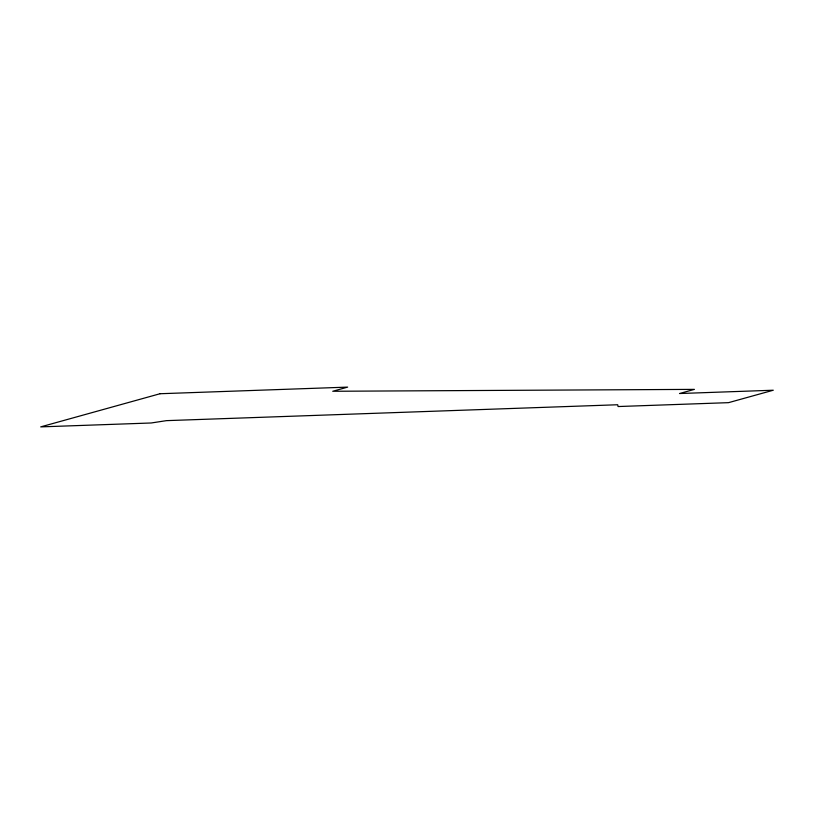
<?xml version="1.0" encoding="UTF-8"?>
<svg xmlns="http://www.w3.org/2000/svg" width="814" height="814" viewBox="0 0 814 814"><rect width="100%" height="100%" fill="white"/><g stroke="black" fill="none" stroke-linecap="round" stroke-linejoin="round"><path stroke-width="1.22" d="M160.053 393.732L40.7 426.882L151.18 422.985L166.453 420.645L617.704 404.751L618.06 406.542L728.54 402.655L773.3 390.221L679.507 393.528L694.423 389.377L332.733 391.269L347.649 387.118L160.053 393.732"/></g></svg>
